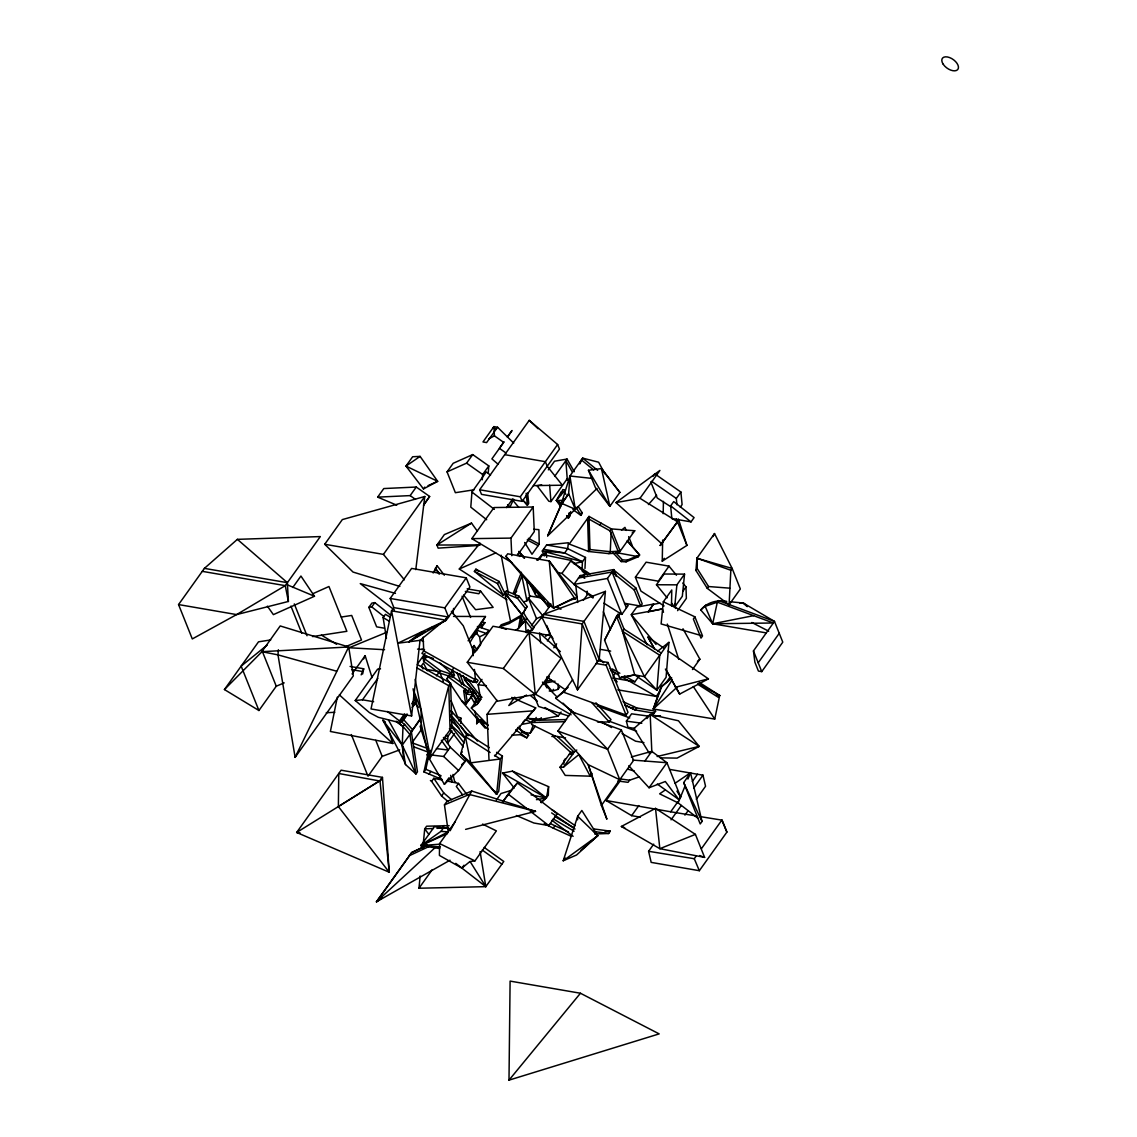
<?xml version="1.0" encoding="UTF-8"?>
<svg xmlns="http://www.w3.org/2000/svg" width="1137" height="1137" viewBox="0 0 1137 1137"><rect width="100%" height="100%" fill="white"/><g stroke="black" fill="none" stroke-linecap="round" stroke-linejoin="round"><path stroke-width="1.5" d="M508.992 1080.15L510.101 981.103L580.438 993.241L659.162 1033.888L508.992 1080.15L580.438 993.241M382.444 777.367L379.957 780.607L389.252 872.25L338.371 806.559L338.769 773.501L380.128 781.062L382.444 777.367L341.114 770.204L296.658 832.469L389.252 872.25L382.487 777.765L380.085 780.65L296.658 832.469L300.14 832.98M671.512 605.893L671.754 589.989L663.326 601.786L661.109 623.929L700.889 635.484M454.928 822.122L439.621 843.569L439.394 855.422L461.906 868.099L469.965 861.505L474.939 860.894L496.386 830.877L482.557 824.098M566.496 719.55L533.182 720.403L531.647 722.549L531.619 724.539L555.169 736.094L565.53 737.885M549.242 691.026L552.156 691.211L558.111 689.306L558.21 684.09M678.419 518.984L686.933 545.405L662.246 561.152L662.658 540.061M663.184 513.682L663.425 501.374M577.596 819.777L577.695 816.252L581.831 810.468L597.806 835.667L576.573 854.996L563.227 860.752L577.695 816.252L597.806 835.667L590.046 842.375M420.889 722.492L421.301 710.724L413.029 688.837M514.222 788.012L502.554 773.075L512.432 771.142L548.602 786.662L548.304 795.332L541.255 802.779M563.796 764.206L563.924 760.724L565.459 758.592M404.545 724.368L411.438 732.271L417.478 771.838L415.943 773.984L405.511 764.547L403.678 759.971L402.242 745.147L403.01 726.515L404.545 724.368L400.395 721.256M451.915 730.778L447.907 736.392L447.58 743.314L454.587 733.507M460.684 723.359L460.926 718.158L457.515 716.736L451.076 700.634M477 716.822L476.687 723.715L480.226 719.764M582.045 569.623L582.414 561.721L585.484 557.443L567.733 548.645L546.584 544.993L542.292 551.004L544.268 555.95M584.972 568.486L585.484 557.443M611.166 532.4L610.256 551.687L608.878 553.62L588.596 551.488L569.253 544.069L589.009 516.411L611.336 528.904L634.759 530.737L618.841 553.037L608.878 553.62M729.101 604.756L730.835 570.262L732.143 568.443L714.519 533.537L696.91 558.21L695.958 570.504L707.271 588.355L729.101 604.756L740.358 588.994L732.143 568.443L696.91 558.21L697.265 568.685L708.578 586.536L729.769 588.17M592.192 478.435L569.907 476.005L568.656 493.771L575.322 509.305L561.763 503.421L560.925 505.141L569.907 476.005L582.67 458.126L598.645 462.219L604.856 473.802M577.482 689.889L582.158 623.929L605.41 591.354L543.6 614.406L541.78 616.95L577.482 689.889L599.199 659.46L605.41 591.354M278.38 649.767L277.982 654.869L295.123 757.341L353.323 675.847L348.675 646.967L280.214 625.947L261.837 651.686L277.982 654.869L336.58 671.185M490.53 475.167L486.323 471.926L471.954 492.051L470.789 507.159L486.679 519.737M482.259 479.8L482.671 474.499L488.796 465.914L472.722 454.573L453.18 463.299L447.054 471.883L455.368 492.691L474.058 489.805M488.242 472.992L488.796 465.914M657.811 651.089L668.926 642.348L666.083 677.325L656.888 690.187L634.716 674.881L622.493 631.291L616.538 616.396L618.073 614.25L624.028 629.145L661.279 653.079M484.163 847.406L503.79 861.476L485.812 886.647L418.97 888.239L420.15 876.016M422.85 848.074L424.712 828.859L426.617 826.201L449.129 825.661M671.455 603.065L674.667 607.002L676.899 584.844L684.545 574.128L664.122 574.014L656.461 584.745L667.163 597.835M684.545 574.128L682.328 596.271L674.667 607.002M489.322 747.663L467.506 733.735L465.388 736.691L460.812 753.902L496.613 794.28L500.294 758.99L502.412 756.034L496.599 752.31M502.412 756.034L498.731 791.324L496.613 794.28L470.761 762.842L460.812 753.902L462.219 751.927M421.969 631.746L408.879 641.794L446.187 620.248L469.922 587.005L466.255 577.838L411.622 568.415L390.19 598.446L393.857 607.613L391.554 610.825L371.032 708.948L411.594 715.955L420.036 640.33L443.06 621.47M452.981 613.696L453.578 608.409M561.024 494.68L562.787 489.578L565.217 489.99L556.363 500.479L560.74 506.775M430.369 750.278L429.374 758.862L451.886 727.339L450.607 683.138L417.322 664.52M415.787 569.637L424.783 496.485L342.322 519.595L324.713 544.268L353.024 572.053L399.854 586.436M421.401 724.368L420.576 730.75L412.162 742.546M472.836 655.097L474.072 645.518L476.872 649.71M569.282 513.554L568.599 518.088L566.851 515.573M570.703 511.565L570.021 516.099L568.358 517.705M477.668 717.376L476.687 723.715L478.208 721.583M515.53 630.168L518.415 628.562L520.504 616.95L527.099 606.533L519.026 596.172L506.533 591.098L505.141 593.542M523.56 612.658L526.843 618.386L519.95 626.416L522.025 614.804L527.099 606.533M569.282 512.602L568.258 518.273L566.61 515.701M548.602 786.662L546.385 798.018L540.686 802.153M337.334 697.095L330.384 731.475L392.805 743.499L388.015 728.305M361.14 674.866L363.698 668.783L350.082 666.438M362.632 674.014L363.698 668.783M671.626 677.581L660.81 687.317L653.278 709.005L714.747 719.067L719.693 695.46L699.113 682.314M442.179 779.541L423.93 771.909L428.066 753.319M423.93 771.909L425.807 769.294L428.805 755.778M677.339 686.947L653.278 709.005L662.175 685.398M521.812 731.901L530.126 733.322L533.154 725.378M534.362 722.208L536.181 717.433M513.171 593.599L521.442 572.323M453.166 668.57L451.29 673.246L452.938 677.396L454.473 675.25L452.824 671.1L451.29 673.246L439.621 662.757M515.942 596.627L514.791 593.784L521.883 576.132L526.928 600.762L523.674 601.956M698.033 818.37L678.135 802.893L685.298 785.425M687.913 779.072L690.514 772.719L702.012 821.454L700.221 823.97L683.692 782.64L690.514 772.719L675.065 783.279M519.95 626.416L523.674 617.661M596.996 488.512L547.693 535.825L563.71 498.688M547.693 535.825L561.763 503.421L568.656 493.771L560.925 505.141M363.669 658.906L365.148 655.679L372.055 677.638M433.169 572.977L437.12 565.757L444.34 575.194M434.206 572.096L437.12 565.757M513.64 499.214L510.129 506.818L507.571 504.785M471.94 693.172L473.262 690.301L478.379 697.564M295.123 757.341L348.675 646.967L261.837 651.686M713.027 536.593L714.519 533.537M579.941 462.83L581.391 459.916L593.656 469.922M579.771 463.939L582.67 458.126L597.65 470.363M624.028 629.145L622.493 631.291L659.744 655.225L656.888 690.187L644.423 676.671L634.716 674.881L619.708 678.036L604.586 640.23L616.538 616.396M618.073 614.25L604.586 640.23M618.031 617.547L620.333 612.971M450.138 830.735L471.741 791.054L535.513 811.349L465.601 829.37M420.122 718.897L410.94 732.47L420.505 719.067M446.955 678.817L449.726 674.44L446.955 678.817L462.091 701.529L485.201 728.177L481.96 720.076M470.05 642.291L485.471 616.496L453.521 616.41M653.278 709.005L672.209 679.883M401.688 722.237L407.344 714.121M413.186 706.148L415.005 703.391L418.359 707.2M423.575 505.283L429.644 496.471L416.27 487.034L383.794 488.555L377.669 497.139L396.756 505.169M507.855 436.551L512.005 430.511L507.329 437.063M178.552 604.571L204.404 568.372L237.377 539.35L320.307 536.579L285.259 585.654L236.61 614.591L192.295 638.937L178.552 604.571L236.61 614.591L288.4 601.459L287.377 582.684L237.377 539.35M292.777 587.474L300.935 576.033L314.48 596.257L273.377 614.634L267.408 606.177M284.193 682.868L276.263 686.222L258.923 710.511L224.43 689.548L258.511 641.822L270.705 639.946M377.669 497.139L410.144 495.604L416.27 487.034M423.476 488.924L437.674 481.335L420.093 456.392L412.646 456.747L405.98 466.085L423.476 488.924L424.783 487.091M324.713 544.268L383.425 554.387L424.783 496.485M423.518 505.041L429.644 496.471M447.054 471.883L466.596 463.143L472.722 454.573M497.565 427.242L493.913 426.617L482.969 441.952L486.608 442.591L497.565 427.242L513.725 443.117M384.491 628.207L376.631 626.842L368.843 607.371L371.898 603.079L374.826 602.624L390.702 615.202M368.843 607.371L371.771 606.916L374.826 602.624M504.103 441.796L491.895 458.893L498.034 464.18M386.452 638.298L383.112 617.547L385.415 614.321L389.906 617.007M479.658 489.763L529.231 420.349L557.627 444.524L559.461 449.101L522.139 501.36L481.491 494.353L479.658 489.763L520.305 496.784L522.139 501.36M352.086 673.957L365.148 655.679M406.321 714.249L400.21 722.805L378.351 717.305L369.44 712.601L355.227 700.506L377.612 669.153L380.525 668.869M512.091 562.73L471.812 538.64L494.012 507.543L533.182 507.003L534.291 531.633L517.136 555.652M355.227 700.506L362.518 699.795L377.782 678.419M506.505 507.585L512.659 498.958M520.305 496.784L557.627 444.524M445.775 619.253L448.49 617.036L444.823 607.869L466.255 577.838M506.292 590.913L503.222 595.205L474.385 571.328L475.906 569.182L499.1 581.448L504.757 593.059L522.025 614.804L525.308 620.518L532.514 629.727L534.049 627.581L526.843 618.386L518.415 628.562M548.347 469.851L554.529 461.21L567.036 459.05L574.284 471.699M423.12 637.146L423.746 650.861L421.926 653.391L473.617 682.328L475.422 679.784L474.456 669.466M417.862 663.439L425.011 653.42M452.938 677.396L438.854 672.749L423.646 661.35L423.12 657.868L424.655 655.722L433.396 658.465M554.629 476.417L567.036 459.05M511.764 555.695L510.968 538.099L533.182 507.003M426.645 656.774L425.11 658.906L423.12 657.868M423.646 661.35L425.167 659.204L424.655 655.722M463.598 595.077L475.593 609.688L493.145 607.4L480.624 591.183L478.805 593.741L465.331 591.411M574.995 599.142L574.071 597.934L553.591 608.025L549.228 560.967L574.668 598.304L553.591 608.025L545.106 602.255L505.88 556.348L507.699 553.804L549.228 560.967L576.814 596.584L574.995 599.142L571.669 599.483M541.709 484.902L537.019 485.712L548.887 501.261L550.933 501.602L567.235 478.762L565.842 460.727L572.281 471.954M400.21 722.805L399.471 720.943L404.559 713.823M411.679 703.846L415.758 698.146M503.222 595.205L497.565 583.594L499.1 581.448M401.986 718.939L405.042 714.647M412.418 705.707L416.497 699.994M412.134 707.413L415.005 703.391M401.787 722.308L406.563 715.614M436.466 675.833L440.389 670.603L454.473 675.25M368.004 776.216L382.188 756.361L399.698 749.88M468.103 640.813L485.471 616.496M533.793 529.273L538.895 529.643L539.251 544.097L531.988 554.259L524.64 542.491M481.377 627.652L484.945 622.65L481.519 621.996M405.511 764.547L402.242 745.147L411.438 732.271M474.072 645.518L472.537 647.664L475.337 651.856M537.801 560.186L541.908 554.43L571.186 560.413L585.114 572.92L583.054 575.805M450.607 683.138L448.76 685.71L429.374 758.862L413.427 690.529M480.709 644.594L479.587 636.834L486.451 633.465L488.754 630.239L477.398 626.501M514.791 593.784L516.71 591.112M467.264 662.288L492.989 626.26L529.046 632.485L561.038 658.408L535.314 694.437L497.409 701.202L467.264 662.288L503.321 668.513L535.314 694.437L529.046 632.485L503.321 668.513M544.751 554.145L546.101 552.255L546.655 557.343M476.161 650.933L480.24 645.205M525.564 608.679L517.491 598.318L519.026 596.172M506.15 629.358L499.669 626.942L501.204 624.796L510.57 621.37L522.025 614.804L504.999 593.244L517.491 598.318M581.831 512.318L582.258 513.384L580.836 515.374L580.41 514.308L581.831 512.318L578.278 506.69M464.507 679.784L466.355 677.695L464.507 679.784L476.062 693.257M499.669 626.942L509.035 623.517L510.57 621.37L504.757 593.059M526.928 600.762L529.799 596.754L526.09 578.69M474.186 692.888L465.715 704.286L463.654 690.77L465.189 688.624L468.387 691.893L474.186 692.888L465.715 704.286L462.02 700.932M451.133 675.463L469.538 688.894L467.89 691.225L448.063 676.757M463.654 690.77L466.852 694.039L468.387 691.893M463.086 675.506L464.82 679.841L476.574 682.584L478.108 680.438L475.337 678.363M471.727 692.433L473.262 690.301M488.043 725.264L471.343 708.024L477.043 704.428L480.738 699.269L478.108 684.801L481.974 679.372M558.48 572.678L561.92 573.389L571.186 560.413M619.836 492.406L609.887 506.349L595.305 487.389L588.454 470.263L601.445 468.572L619.836 492.406L601.445 468.572L609.887 506.349L588.454 470.263M458.922 720.972L460.926 718.158M599.725 525.109L601.103 523.176M474.968 701.458L479.658 694.892L482.003 697.393M471.343 708.024L475.209 702.595L480.908 698.999L477.043 704.428M525.308 620.518L526.061 632.243L527.582 630.097M526.445 632.726L528.463 629.912M531.476 625.691L536.508 618.642L542.932 615.842L549.896 606.078M429.019 774.041L430.88 771.426M541.397 598.005L548.588 607.201L550.891 603.989M589.009 516.411L589.975 549.555L588.596 551.488L587.63 518.344L609.958 530.823L618.841 553.037M431.847 755.039L443.672 756.475L450.295 747.208L443.416 737.458M609.958 530.823L611.336 528.904L620.219 551.104L610.256 551.687L589.975 549.555M448.092 801.642L441.554 795.999L431.619 781.375L433.808 778.305L442.051 779.996M593.372 596.612L573.915 584.446L580.268 575.549L613.795 569.552L615.757 574.455M652.908 476.431L654.756 473.859L680.907 492.037L682.101 504.615L680.253 507.187M585.2 573.29L586.408 571.598M439.18 778.291L441.042 775.676L425.807 769.294M582.883 577.226L584.418 575.08M639.989 498.304L659.901 470.434L615.984 502.597L661.578 543.557L660.199 545.49L677.496 521.755L639.989 498.304L615.984 502.597M488.967 759.232L487.062 714.334L497.068 700.307M426.773 754.414L444.368 784.317L449.101 777.694M547.38 640.941L551.118 635.697L552.952 638.425M444.368 784.317L458.581 770.559L465.189 761.293L450.295 747.208M441.554 795.999L443.743 792.944L433.808 778.305M583.395 600.237L587.516 594.466L587.147 591.155M514.791 697.152L508.807 705.523L526.53 695.062M553.818 647.792L556.633 643.855M466.781 794.379L458.509 783.407L456.321 786.477L462.517 794.706M448.305 832.057L444.453 804.868L446.884 801.471L471.741 791.054M382.245 897.718L376.461 901.797L411.765 852.565L427.427 845.175L411.693 852.466L376.461 901.797L450.025 860.212M573.915 584.446L607.442 578.449L613.568 569.879L635.796 587.872L642.22 603.918L640.685 606.064L624.54 603.278M612.729 552.539L621.228 561.579L622.436 559.887L627.283 560.143L639.605 554.984L627.596 540.871M439.777 848.572L420.903 845.558L434.405 826.642L449.2 828.56M621.228 561.579L626.075 561.834L627.283 560.143M670.645 505.894L673.715 501.602L694.082 517.605L691.026 521.883L671.839 518.586L670.645 505.894L691.026 521.883M543.642 684.531L549.384 676.487M676.913 504.757L676.316 498.475L680.907 492.037M436.935 828.333L442.165 828.106L444.07 825.448M440.389 846.923L420.903 845.558L440.929 831.389L443.231 828.162M626.075 561.834L638.397 556.675L639.605 554.984L627.141 540.928M494.822 756.034L535.698 707.925L511.721 697.422M553.506 689.335L552.156 691.211L545.206 683.024L546.556 681.134L551.459 680.224M664.079 605.95L640.941 591.084L635.398 577.198L646.114 562.19L669.025 566.141L676.444 575.223M558.111 689.306L559.461 687.416M418.97 888.239L432.273 869.62M511.622 735.213L520.192 734.729L526.772 737.842L528.591 735.298L517.719 727.481M530.126 733.322L535.2 726.216M539.265 720.531L541.283 717.689M574.825 713.311L555.709 698.303L568.145 687.288M640.685 606.064L634.261 590.018L635.796 587.872M597.891 660.725L608.053 662.487L628.008 712.373L626.075 715.074L563.511 692.163L565.43 689.463M563.455 692.405L565.316 689.789L546.798 676.913M603.861 603.164L621.825 614.392L628.178 605.495L625.179 603.619M662.246 561.152L664.292 558.295M496.357 800.064L501.033 793.512L510.769 790.528L517.406 782.938L557.215 813.779L548.787 825.576L533.85 823.003L516.411 815.513M527.383 718.47L542.562 719.11L558.239 716.04L561.095 712.032M669.025 566.141L658.309 581.163L635.398 577.198M510.769 790.528L502.355 802.324L517.406 782.938M557.926 731.048L571.712 711.748L621.37 729.926L633.565 760.411L601.402 805.451L606.902 819.208L588.227 764.675L557.926 731.048L607.584 749.226L619.779 779.726L588.227 764.675L601.402 805.451M626.075 715.074L606.12 665.188L608.053 662.487M461.906 868.099L463.953 865.229M648.289 611.877L653.519 604.06L648.289 611.877L662.402 608.92L663.496 612.289M613.355 675.975L615.245 673.331L610.114 668.641M695.958 570.504L697.265 568.685M683.067 590.984L685.981 586.891L682.811 582.997M592.15 773.444L590.202 776.173L565.217 775.406L560.001 767.233L570.717 752.225L574.242 752.097L576.786 750.022M560.001 767.233L563.511 767.12L574.242 752.097L557.272 736.591M677.595 610.654L686.364 598.375L685.981 586.891M612.658 677.965L634.915 681.802L638.88 676.245M597.493 721.952L609.233 722.023L610.995 719.55L595.902 702.794M668.926 642.348L644.423 676.671L622.493 631.291M707.271 588.355L708.578 586.536M694.892 616.837L693.357 618.969L701.003 638.113L702.538 635.967L694.892 616.837L663.326 601.786M766.153 632.868L712.672 623.772L700.776 610C706.617 602.425 717.575 599.512 726.742 601.402M706.304 604.77L700.776 610M632.456 708.607L633.906 706.589L636.592 707.896L655.608 711.179L651.629 715.301M634.631 728.433L627.951 727.282L626.388 721.142L631.603 713.823L648.744 716.154L646.996 718.584M636.592 707.896L635.157 709.929L624.81 704.869M621.37 729.926L607.584 749.226L571.712 711.748M544.211 823.657L553.25 828.148L554.927 825.803L568.528 831.971M617.846 689.818L656.262 696.441L660.284 690.813M666.325 682.342L670.361 676.7M692.476 669.551L699.88 659.19L682.982 628.775M565.203 857.98L563.227 860.752L597.806 835.667M640.358 817.162L631.646 815.655L606.135 800.519L620.56 780.309M639.449 776.813L629.6 780.209L628.065 782.341L617.775 780.977M644.878 761.008L651.771 751.358L666.936 762.714L680.651 797.009L678.846 799.538L657.3 784.061M594.637 833.989L608.679 833.492L610.342 831.161L593.514 828.916M628.775 765.769L649.056 787.756L666.936 762.714L632.996 760.099M631.646 815.655L638.852 805.55M698.203 683.593L719.693 695.46L718.328 697.365L697.748 684.232M753.604 615.657L712.672 623.772L705.182 606.348L717.333 602.169L773.345 622.991L712.672 623.772L717.333 602.169L718.456 600.592L774.482 621.399L782.782 642.163L761.747 671.626L758.407 671.057L754.883 662.217L753.461 650.918L774.482 621.399L743.314 603.036L730.053 601.729M758.208 662.8L779.243 633.323M606.135 800.519L670.688 811.79L677.908 801.684M692.334 781.474L697.493 774.254L702.964 775.15L705.551 786.264L696.27 799.254M722.123 820.161L726.898 832.099L699.34 870.7L651.174 862.386L648.602 851.286L653.704 844.137M671.057 819.834L681.319 805.465M693.684 788.14L702.964 775.15M684.929 815.13L688.027 810.795M699.34 870.7L694.266 858.719L696.313 855.863M701.415 848.714L721.839 820.118L699.852 816.537M660.199 545.49L677.496 521.755M563.511 692.163L572.622 679.699M507.003 599.867L459.291 569.012L480.013 543.173M529.629 632.229L542.932 615.842L528.094 597.621M648.417 504.544L656.646 495.263M515.914 730.238L518.245 727.609M522.906 722.365L525.237 719.735M527.554 717.12L535.698 707.925M224.43 689.548L262.988 650.691M461.636 764.732L465.189 761.293M380.284 898.202L376.461 901.797L434.831 847.904M697.422 661.407L699.88 659.19M580.993 850.192L587.459 844.606M632.186 532.94L634.759 530.737M536.749 560.1L546.101 552.255M538.071 559.745L540.743 557.5M481.093 625.89L484.945 622.65M473.163 635.555L477.014 632.314M471.855 637.388L477 633.067M660.81 687.317L671.612 678.363M651.799 714.334L655.608 711.179M563.511 767.12L578.818 754.627L590.202 776.173M267.309 644.977L241.158 666.111L258.923 710.511M621.513 530.126L624.952 527.355L626.189 530.453M555.709 698.303L565.046 690.827M420.093 456.392L405.98 466.085L437.674 481.335L428.009 485.655M665.244 790.002L659.631 793.839L678.135 802.893M477.426 531.277L471.5 523.105L436.906 545.035L438.143 548.133L478.535 545.462M545.632 636.265L550.01 633.536L546.783 625.492M408.879 641.794L425.025 631.703M427.953 629.87L432.358 627.112M445.548 618.869L448.49 617.036L393.857 607.613M338.371 806.559L379.957 780.607M509.035 623.517L520.504 616.95M488.697 438.896L494.424 435.841L503.577 442.307L499.427 448.348L506.022 452.995M665.401 669.053L679.656 694.096L708.436 678.846L668.13 651.018M621.356 826.471L655.509 808.379L695.418 834.387L704.613 857.397L659.844 848.685L621.356 826.471L624.696 827.708M440.36 844.166L420.903 845.558L448.39 831.872L440.929 831.389M429.786 846.141L409.391 855.678M420.903 845.558L447.566 833.563M312.618 593.812L328.948 586.507L346.87 631.305L312.576 636.578M459.291 569.012L495.704 552.923M471.5 523.105L444.368 534.589L436.906 545.035L480.354 544.907M345.819 646.626L361.509 639.989L351.703 615.444L341.356 617.036M444.453 804.868L469.311 794.465L535.513 811.349L530.226 811.491M386.552 632.371L349.102 647.763L384.562 649.71M695.418 834.387L659.844 848.685L655.509 808.379M526.061 632.243L532.514 629.727M649.056 787.756L665.316 781.503L678.846 799.538M631.333 756.972L651.771 751.358M675.35 687.302L708.436 678.846M657.129 756.517L699.198 746.384L678.462 720.787L650.179 714.434L634.02 728.405L649.383 753.334M573.773 563.668L582.414 561.721L564.663 552.937L543.514 549.285M653.647 604.372L659.915 603.051M653.519 604.06L636.663 607.186L631.291 614.691L647.18 644.75M662.402 608.92L631.291 614.691L656.063 644.423M555.012 681.205L545.206 683.024L546.755 687.771M619.566 677.695L634.716 674.881M521.755 724.383L531.647 722.549L564.961 721.697M578.506 578.008L612.047 572.01L634.261 590.018M536.437 799.666L546.385 798.018L512.432 771.142M420.036 640.33L397.737 643.244L446.187 620.248L391.554 610.825L411.594 715.955M551.843 736.506L555.169 736.094M546.584 544.993L568.372 542.747L567.733 548.645L564.663 552.937L542.292 551.004L582.414 561.721M487.062 714.334L533.651 710.81M326.262 712.714L334.846 712.302M739.789 603.193L743.314 603.036L747.307 606.405M433.439 828.475L424.712 828.859L428.891 834.416M655.438 715.912L660.469 715.741M569.196 754.371L572.707 754.243L553.136 736.35M605.083 831.346L610.342 831.161M563.099 500.365L556.363 500.479L561.365 491.568L563.796 491.98L565.999 494.339M533.452 485.613L562.374 485.215L547.21 466.255L545.376 461.679L504.729 454.658M471.812 538.64L510.968 538.099M656.461 584.745L676.899 584.844M660.412 757.867L677.069 758.109L699.198 746.384L650.179 714.434L651.856 752.538M442.165 828.106L448.916 828.39M417.549 649.128L424.542 649.639M478.108 684.801L486.394 685.668M436.437 748.601L448.276 750.036L441.398 740.286M619.31 778.831L629.6 780.209M593.528 831.474L608.679 833.492M626.388 721.142L641.808 723.231M670.688 811.79L696.469 815.982M648.602 851.286L694.266 858.719M492.875 428.066L496.528 428.706M529.33 595.902L542.548 598.176M467.151 588.852L480.624 591.183M543.6 614.406L583.977 621.37L599.199 659.46M541.78 616.95L582.158 623.929L597.38 662.004M390.19 598.446L444.823 607.869M204.404 568.372L287.377 582.684M202.287 571.342L285.259 585.654L288.4 601.459M529.131 631.902L551.118 635.697M600.407 649.355L610.683 651.117M595.959 663.439L606.12 665.188M421.841 649.227L423.206 649.454M426.56 669.409L439.465 671.626M654.159 713.197L635.157 709.929L624.753 705.111M351.631 669.622L361.836 671.384M466.852 694.039L472.665 695.034M643.926 742.617L635.569 741.182L622.067 733.507M362.518 699.795L373.661 701.714M716.211 694.849L719.693 695.46M669.565 769.379L697.493 774.254M616.126 552.596L638.397 556.675M531.05 794.877L546.385 798.018L502.554 773.075M446.983 781.02L458.509 783.407M395.449 593.386L360.258 583.594L394.454 610.015M627.652 769.095L634.332 771.085M568.713 716.04L538.554 706.447L533.438 694.195M476.716 630.253L486.451 633.465M696.91 558.21L730.835 570.262M412.489 742.958L428.535 748.828M413.769 746.838L428.208 752.125L420.093 726.188M597.167 705.992L629.727 717.902M608.949 721.114L636.621 731.233M699.625 855.536L704.613 857.397M445.633 735.44L447.907 736.392M444.098 737.586L447.125 738.851M448.575 778.817L451.574 780.081M286.965 584.688L314.48 596.257M586.934 593.926L593.343 596.74M623.119 701.7L633.906 706.589M553.25 828.148L571.399 836.377M533.182 720.403L527.639 717.788L526.104 719.934L531.647 722.549M522.011 732.185L528.591 735.298M439.621 843.569L474.939 860.894M550.407 823.572L554.927 825.803M562.517 503.606L556.363 500.479L559.972 504.004M751.841 622.493L768.669 631.177M528.335 538.327L539.251 544.097M527.213 539.904L538.114 545.675M474.385 571.328L497.565 583.594M544.197 599.867L535.243 594.864L534.589 588M556.363 606.675L560.953 609.247M423.746 650.861L475.422 679.784M416.995 667.945L448.76 685.71L450.053 729.911M619.836 673.232L612.289 668.954L611.01 670.745L618.556 675.023M624.355 675.804L634.915 681.802M621.569 676.742L656.262 696.441M601.047 721.569L611.55 727.538M534.333 693.556L571.101 714.803M554.941 816.579L574.284 827.992M553.278 818.924L574.1 831.204M383.112 617.547L389.096 621.129M420.548 639.918L423.547 641.709M566.581 479.245L569.339 480.908M321.387 635.1L336.595 644.281M580.268 575.549L584.759 578.349M487.801 725.122L476.218 717.731L474.925 711.265M490.118 752.495L465.388 736.691L470.761 762.842L500.294 758.99L494.481 755.281M671.711 507.315L657.243 498.006L650.776 481.832M545.078 707.527L558.239 716.04M571.826 562.019L590.032 573.986M582.286 571.371L587.616 574.881M466.042 677.638L465.061 680.153L478.578 697.82M551.857 809.572L575.223 825.675M551.644 812.912L575.009 829.015M654.614 649.27L647.962 637.104L663.809 648.033M651.615 481.306L676.316 498.475M466.596 463.143L482.671 474.499M410.144 495.604L415.488 499.385M482.273 850.064L501.886 864.134M515.9 730.025L526.772 737.842M455.624 782.085L454.587 781.332L452.967 774.439M430.411 780.494L431.619 781.375M572.863 509.475L580.836 515.374M403.678 759.971L382.899 720.218L385.457 722.109M473.802 680.509L476.574 682.584M425.167 659.204L440.389 670.603M396.102 721.327L403.01 726.515L409.903 734.417L415.943 773.984L402.242 745.147L388.385 719.835M551.999 820.374L573.119 836.306M396.33 721.469L403.01 726.515M471.954 492.051L494.368 509.362M614.236 679.869L617.021 682.029L613.383 676.316M508.992 794.735L528.208 809.615M530.951 811.747L548.787 825.576M455.795 863.367L485.812 886.647L480.098 851.599M387.362 711.464L399.471 720.943M371.771 606.916L383.666 616.339M488.157 729.215L482.884 724.98L480.979 720.218M530.681 695.73L537.275 701.145M475.906 569.182L478.535 571.357M443.743 792.944L451.588 799.709M561.92 573.389L575.848 585.896L577.695 602.468M560.399 651.657L539.549 632.925L540.658 642.945M339.338 694.835L392.805 743.499M743.314 603.036L747.222 606.604M598.559 658.081L603.69 662.772M443.672 756.475L458.581 770.559M529.231 420.349L538.043 428.734M450.408 719.963L459.32 728.561M451.133 724.965L465.118 738.467M589.407 594.58L592.945 598.048M519.424 553.15L524.285 558.04M542.434 682.115L556.974 696.953M563.028 703.149L571.499 711.805M616.353 553.435L622.436 559.887M480.184 699.937L477.838 697.436L479.956 700.264M567.235 478.762L569.395 481.079M505.88 556.348L553.591 608.025M518.998 552.07L524.498 558.082M517.562 554.089L519.765 556.49M591.823 702.68L609.233 722.023M523.006 500.294L527.397 505.226L528.719 503.393L527.653 493.117M403.521 719.479L412.475 729.613M474.996 631.561L479.587 636.834M451.119 710.724L477.426 741.068M450.451 714.59L468.742 735.696M518.856 551.388L524.455 557.883M524.157 501.36L527.397 505.226L526.161 493.245M512.133 499.47L518.756 507.386M383.425 554.387L404.402 579.827M451.361 611.28L463.285 625.791L472.509 648.829L473.148 655.708M572.536 712.174L570.419 709.474L571.996 712.345M382.899 720.218L402.242 745.147M532.116 585.441L545.106 602.255M468.671 680.722L480.112 695.673M451.218 726.188L464.081 742.973M449.399 728.732L463.327 746.91M439.479 573.616L435.357 568.216L439.081 574.071M472.75 693.897L476.844 699.696M450.778 710.995L452.711 713.908M460.457 725.534L467.25 735.696M450.892 716.452L465.431 738.254M693.314 686.535L714.747 719.067M575.962 507.273L580.41 514.308M676.927 791.125L680.651 797.009M470.363 861.945L485.812 886.647M469.538 688.894L476.815 701.884M471.116 696.995L475.152 704.215M647.962 637.104L653.96 647.891M666.808 670.986L679.656 694.096M494.936 791.21L496.613 794.28M528.293 581.192L534.831 593.329L534.504 588.383M427.413 670.731L423.419 663.07L421.386 665.912L422.978 668.982M683.692 782.64L702.012 821.454M721.839 820.118L726.898 832.099M753.461 650.918L761.747 671.626M676.316 518.87L686.933 545.405M628.662 536.65L632.385 545.959M613.568 569.879L616.197 576.459M612.047 572.01L626.416 607.968M607.442 578.449L621.825 614.392M603.335 611.834L610.484 629.685M528.748 599.242L536.508 618.642M462.077 596.214L470.59 617.476M459.718 673.573L464.237 685.696M457.003 672.763L461.721 684.573M440.118 673.246L443.345 681.29M375.778 740.329L382.188 756.361M351.347 734.559L367.365 774.624M294.284 603.889L307.033 635.739M290.93 606.106L301.76 633.195M262.448 651.686L276.263 686.222M667.32 624.057L678.775 659.375M519.311 726.159L520.774 730.65M450.678 775.335L452.313 782.228M415.176 679.343L430.127 756.034M501.175 555.197L508.353 593.159M547.736 602.525L548.588 607.201M569.907 476.005L575.322 509.305M465.189 688.624L467.25 702.14M549.654 485.201L550.933 501.602M493.913 426.617L494.424 435.841M675.321 603.548L675.477 608.466M943.255 64.312A9.508 5.287 35.5 0 0 957.638 69.655A9.508 5.287 35.5 0 0 949.523 57.546A9.508 5.287 35.5 0 0 943.255 64.312"/></g></svg>
